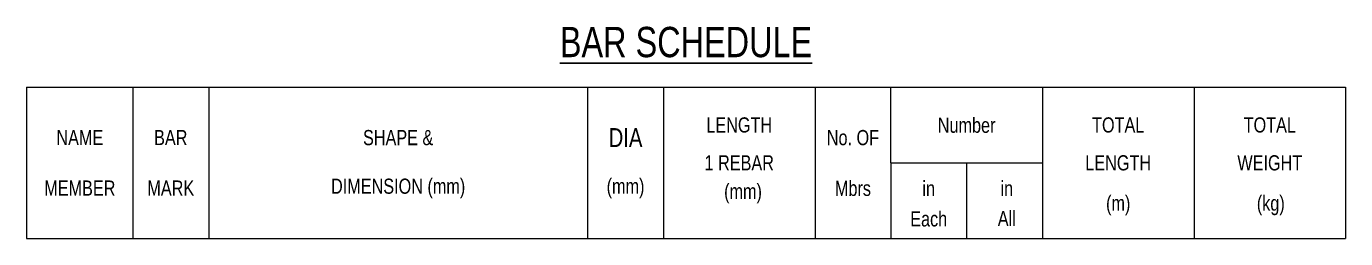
# Model space of a CAD drawing. Header units: millimetres. Extents: x -2123450 to -961021, y -260876 to 649159.
# Drawn here: x -1177988 to -1160583, y 498408 to 501208 of the extents above; entities that cross this region are included whole.
import ezdxf
from ezdxf.enums import TextEntityAlignment as Align

# ---------------------------------------------------------------- set-up
doc = ezdxf.new("R2010")
doc.units = ezdxf.units.MM
doc.header["$LTSCALE"] = 1000
doc.header["$MEASUREMENT"] = 0
doc.layers.add('kata_net khung', color=3, linetype='CONTINUOUS', lineweight=20)
doc.layers.add('kata_text', color=7, linetype='CONTINUOUS', lineweight=30)
doc.styles.add('kata_text', font='roman.shx', dxfattribs={"width": 0.8})

# ---------------------------------------------------------------- blocks, each defined once
blk = doc.blocks.new('Tieude_ENG')
at = {"layer": 'kata_net khung'}
for p, q in [((0, 2000), (0, 0)), ((0, 2000), (17405, 2000)), ((1405, 2000), (1405, 0)), ((2405, 2000), (2405, 0)), ((7405, 2000), (7405, 0)), ((8405, 2000), (8405, 0)), ((10405, 2000), (10405, 0)), ((11405, 1000), (11405, 2000)), ((13405, 2000), (13405, 0)), ((15405, 2000), (15405, 0)), ((17405, 2000), (17405, 0)), ((11405, 1000), (13405, 1000)), ((11405, 1000), (11405, 0)), ((12405, 1000), (12405, 0)), ((0, 0), (17405, 0))]:
    blk.add_line(p, q, dxfattribs=at)
at = {"layer": 'kata_text', "style": 'kata_text', "width": 0.8}
for s, height, p in [('%%UBAR SCHEDULE', 400, (8703, 2594)), ('LENGTH', 200, (9405, 1500)), ('Number', 200, (12405, 1500)), ('TOTAL', 200, (14405, 1500)), ('TOTAL', 200, (16405, 1500)), ('NAME', 200, (705, 1333)), ('BAR', 200, (1905, 1333)), ('SHAPE &', 200, (4905, 1333)), ('DIA', 250, (7905, 1333)), ('No. OF', 200, (10905, 1333)), ('1 REBAR', 200, (9405, 1000)), ('LENGTH', 200, (14405, 1000)), ('WEIGHT', 200, (16405, 1000)), ('MEMBER', 200, (705, 667)), ('MARK', 200, (1905, 667)), ('DIMENSION (mm)', 200, (4905, 667)), ('(mm)', 200, (7905, 667)), ('(mm)', 200, (9455, 599)), ('Mbrs', 200, (10905, 667)), ('in', 200, (11905, 667)), ('in', 200, (12935, 667)), ('(m)', 200, (14405, 443)), ('(kg)', 200, (16418, 443)), ('Each', 200, (11905, 264)), ('All', 200, (12935, 271))]:
    blk.add_text(s, height=height, dxfattribs=at).set_placement(p, align=Align.MIDDLE)

msp = doc.modelspace()

# ---------------------------------------------------------------- block references
at = {"layer": 'kata_text'}
msp.add_blockref('Tieude_ENG', (-1177987.81, 498407.63), dxfattribs=at)

doc.saveas('drawing.dxf')
